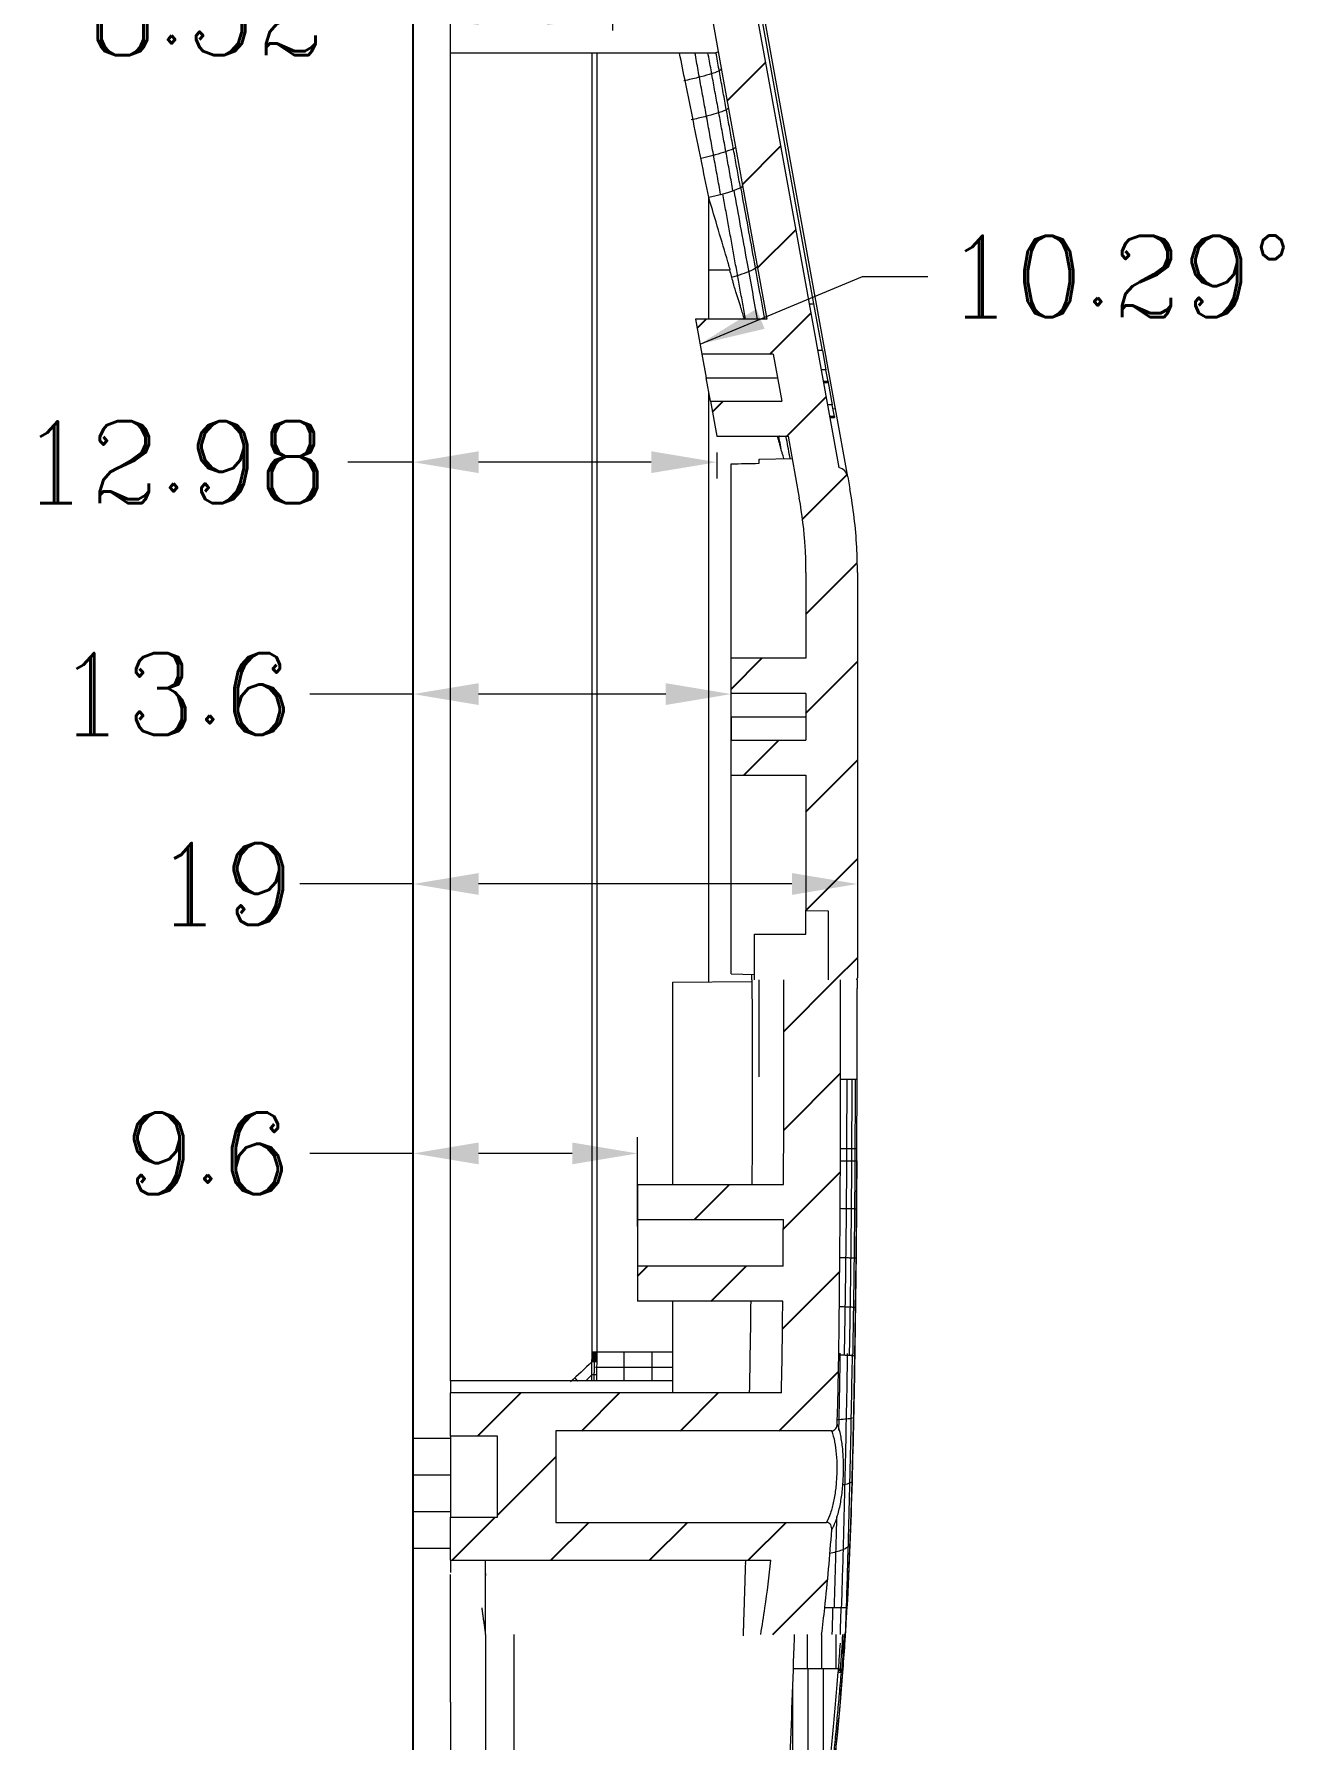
# Model space of a CAD drawing. Header units: millimetres. Extents: x -2408 to -1447, y -915 to -594.
# Drawn here: x -1910.4 to -1856.2, y -768.1 to -695.1 of the extents above; entities that cross this region are included whole.
import ezdxf

# ---------------------------------------------------------------- set-up
doc = ezdxf.new("R2010")
doc.units = ezdxf.units.MM
doc.layers.get('0').update_dxf_attribs({"linetype": 'CONTINUOUS'})
doc.layers.get('Defpoints').update_dxf_attribs({"linetype": 'CONTINUOUS'})
doc.layers.add('4', color=7, linetype='CONTINUOUS', true_color=0xffffff)
doc.layers.add('dim', color=82, linetype='CONTINUOUS', lineweight=9)
doc.styles.add('ROMANC', font='romanc.shx', dxfattribs={"bigfont": 'gbcbig.shx'})
doc.dimstyles.new('YanXiu', dxfattribs={"dimtxt": 2.5, "dimasz": 2.2, "dimexe": 0.66, "dimexo": 0.66, "dimgap": 0.66, "dimtad": 0, "dimdsep": 46, "dimtxsty": 'ROMANC', "dimcen": 0, "dimclrd": 256, "dimclre": 131, "dimclrt": 42, "dimazin": 2, "dimtfac": 1, "dimtofl": 0, "dimtmove": 0, "dimatfit": 3, "dimfxl": 0, "dimlwd": 5, "dimlwe": 5, "dimarcsym": 0})

# ---------------------------------------------------------------- blocks, each defined once
blk = doc.blocks.new('HATCH3')
at = {"color": 1, "linetype": 'Continuous'}
for p, q in [((1321.623, 1722.729), (1322.101, 1723.206)), ((1320.458, 1721.564), (1321.623, 1722.729)), ((1321.11, 1717.973), (1322.752, 1719.615)), ((1321.762, 1714.382), (1323.404, 1716.024)), ((1319.168, 1711.788), (1319.556, 1712.176)), ((1322.291, 1710.669), (1324.056, 1712.433)), ((1319.82, 1708.197), (1320.281, 1708.659)), ((1323.016, 1707.151), (1324.708, 1708.842)), ((1323.697, 1703.589), (1325.609, 1705.501)), ((1323.844, 1699.494), (1326.051, 1701.701)), ((1320.628, 1696.278), (1321.954, 1697.604)), ((1323.844, 1695.251), (1326.055, 1697.462)), ((1321.172, 1692.579), (1322.679, 1694.086)), ((1323.844, 1691.009), (1326.055, 1693.22)), ((1323.844, 1686.766), (1326.055, 1688.977)), ((1325.106, 1683.785), (1326.055, 1684.734)), ((1322.891, 1681.569), (1325.106, 1683.785)), ((1322.888, 1677.324), (1325.33, 1679.767)), ((1322.87, 1673.064), (1325.321, 1675.515)), ((1319.047, 1673.484), (1320.555, 1674.991)), ((1316.608, 1671.045), (1317.037, 1671.474)), ((1319.772, 1669.966), (1321.28, 1671.474)), ((1322.834, 1668.785), (1325.293, 1671.244)), ((1322.69, 1664.398), (1325.241, 1666.95)), ((1309.739, 1664.176), (1311.589, 1666.026)), ((1314.204, 1664.398), (1315.832, 1666.026)), ((1318.447, 1664.398), (1320.075, 1666.026)), ((1310.578, 1660.772), (1313.091, 1663.284)), ((1308.638, 1658.832), (1310.488, 1660.681)), ((1312.881, 1658.832), (1314.508, 1660.459)), ((1317.123, 1658.832), (1318.751, 1660.459)), ((1321.366, 1658.832), (1322.993, 1660.459)), ((1322.422, 1655.645), (1324.772, 1657.995))]:
    blk.add_line(p, q, dxfattribs=at)
blk = doc.blocks.new('*D47')
at = {"color": 131, "lineweight": 5}
for p, q in [((1524.616, 673.97), (1524.616, 672.018)), ((1516.092, 672.879), (1516.092, 672.018))]:
    blk.add_line(p, q, dxfattribs=at)
at = {"lineweight": 5}
for p, q in [((1516.092, 672.717), (1513.292, 672.717)), ((1521.816, 672.717), (1518.892, 672.717))]:
    blk.add_line(p, q, dxfattribs=at)
for points in [[(1518.892, 673.184), (1518.892, 672.251), (1516.092, 672.717)], [(1521.816, 673.184), (1521.816, 672.251), (1524.616, 672.717)]]:
    blk.add_solid(points)
at = {"layer": 'Defpoints', "color": 0}
for p in [(1524.616, 674.67, 35), (1516.092, 673.579, 35), (1516.092, 672.717)]:
    blk.add_point(p, dxfattribs=at)
at = {"color": 42, "insert": (1507.259, 672.717), "char_height": 3.5, "attachment_point": 5, "style": 'ROMANC'}
blk.add_mtext('8.52', dxfattribs=at)
blk = doc.blocks.new('*D48')
at = {"color": 131, "lineweight": 5}
for p, q in [((1516.092, 655.796), (1516.092, 652.858)), ((1529.076, 653.97), (1529.076, 652.858))]:
    blk.add_line(p, q, dxfattribs=at)
at = {"lineweight": 5}
for p, q in [((1516.092, 653.557), (1513.292, 653.557)), ((1526.276, 653.557), (1518.892, 653.557))]:
    blk.add_line(p, q, dxfattribs=at)
for points in [[(1518.892, 654.024), (1518.892, 653.091), (1516.092, 653.557)], [(1526.276, 654.024), (1526.276, 653.091), (1529.076, 653.557)]]:
    blk.add_solid(points)
at = {"layer": 'Defpoints', "color": 0}
for p in [(1516.092, 656.496, 35), (1529.076, 654.67, 35), (1516.092, 653.557)]:
    blk.add_point(p, dxfattribs=at)
at = {"color": 42, "insert": (1505.842, 653.557), "char_height": 3.5, "attachment_point": 5, "style": 'ROMANC'}
blk.add_mtext('12.98', dxfattribs=at)
blk = doc.blocks.new('*D49')
at = {"color": 131, "lineweight": 5}
for p, q in [((1516.092, 642.393), (1516.092, 644.338)), ((1529.692, 641.62), (1529.692, 644.338))]:
    blk.add_line(p, q, dxfattribs=at)
at = {"lineweight": 5}
for p, q in [((1516.092, 643.639), (1511.676, 643.639)), ((1526.892, 643.639), (1518.892, 643.639))]:
    blk.add_line(p, q, dxfattribs=at)
for points in [[(1518.892, 644.105), (1518.892, 643.172), (1516.092, 643.639)], [(1526.892, 644.105), (1526.892, 643.172), (1529.692, 643.639)]]:
    blk.add_solid(points)
at = {"layer": 'Defpoints', "color": 0}
for p in [(1516.092, 643.639), (1516.092, 641.693, 35), (1529.692, 640.92, 35)]:
    blk.add_point(p, dxfattribs=at)
at = {"color": 42, "insert": (1505.893, 643.639), "char_height": 3.5, "attachment_point": 5, "style": 'ROMANC'}
blk.add_mtext('13.6', dxfattribs=at)
blk = doc.blocks.new('*D50')
at = {"color": 131, "lineweight": 5}
for p, q in [((1516.092, 621.455), (1516.092, 624.693)), ((1525.692, 620.87), (1525.692, 624.693))]:
    blk.add_line(p, q, dxfattribs=at)
at = {"lineweight": 5}
for p, q in [((1516.092, 623.994), (1511.669, 623.994)), ((1522.892, 623.994), (1518.892, 623.994))]:
    blk.add_line(p, q, dxfattribs=at)
for points in [[(1518.892, 624.46), (1518.892, 623.527), (1516.092, 623.994)], [(1522.892, 624.46), (1522.892, 623.527), (1525.692, 623.994)]]:
    blk.add_solid(points)
at = {"layer": 'Defpoints', "color": 0}
for p in [(1516.092, 623.994), (1516.092, 620.756, 35), (1525.692, 620.17, 35)]:
    blk.add_point(p, dxfattribs=at)
at = {"color": 42, "insert": (1507.303, 623.994), "char_height": 3.5, "attachment_point": 5, "style": 'ROMANC'}
blk.add_mtext('9.6', dxfattribs=at)
blk = doc.blocks.new('*D72')
at = {"color": 131, "lineweight": 5}
for p, q in [((1516.092, 637.274), (1516.092, 634.817)), ((1535.092, 637.274), (1535.092, 634.817))]:
    blk.add_line(p, q, dxfattribs=at)
at = {"lineweight": 5}
for p, q in [((1516.092, 635.517), (1511.249, 635.517)), ((1532.292, 635.517), (1518.892, 635.517))]:
    blk.add_line(p, q, dxfattribs=at)
for points in [[(1518.892, 635.984), (1518.892, 635.05), (1516.092, 635.517)], [(1532.292, 635.984), (1532.292, 635.05), (1535.092, 635.517)]]:
    blk.add_solid(points)
at = {"layer": 'Defpoints', "color": 0}
for p in [(1516.092, 637.974, 35), (1535.092, 637.974, 35), (1535.092, 635.517)]:
    blk.add_point(p, dxfattribs=at)
at = {"color": 42, "insert": (1507.966, 635.517), "char_height": 3.5, "attachment_point": 5, "style": 'ROMANC'}
blk.add_mtext('19', dxfattribs=at)

msp = doc.modelspace()

# ---------------------------------------------------------------- linework, layer by layer
at = {"color": 1}
msp.add_line((-1894.172, -881.15, 35), (-1894.172, -650.987, 35), dxfattribs=at)
at = {"layer": '4', "color": 7, "linetype": 'Continuous', "lineweight": 5}
for p, q in [((-1881.856, -681.208, 35), (-1879.02, -696.832, 35)), ((-1876.114, -711.165, 35), (-1881.114, -683.615, 35)), ((-1894.172, -755.186, 35), (-1894.172, -686.698, 35)), ((-1892.572, -695.932, 35), (-1892.572, -687.732, 35)), ((-1877.031, -706.673, 35), (-1879.753, -691.672, 35)), ((-1881.768, -692.332, 35), (-1880.951, -696.832, 35)), ((-1892.572, -695.932, 35), (-1881.239, -695.932, 35)), ((-1892.572, -752.732, 35), (-1892.572, -695.932, 35)), ((-1886.521, -705.232, 35), (-1886.521, -695.932, 35)), ((-1886.303, -705.732, 35), (-1886.303, -695.932, 35)), ((-1880.951, -696.832, 35), (-1879.046, -707.332, 35)), ((-1879.02, -696.832, 35), (-1875.963, -713.678, 35)), ((-1881.532, -705.232, 35), (-1881.532, -702.115, 35)), ((-1881.532, -705.732, 35), (-1881.532, -705.232, 35)), ((-1886.521, -738.832, 35), (-1886.521, -705.732, 35)), ((-1886.521, -705.732, 35), (-1886.521, -705.732, 35)), ((-1886.303, -751.501, 35), (-1886.303, -705.732, 35)), ((-1881.532, -707.332, 35), (-1881.532, -705.732, 35)), ((-1880.499, -705.732, 35), (-1880.503, -705.732, 35)), ((-1877.234, -706.673, 35), (-1877.031, -706.673, 35)), ((-1876.668, -708.673, 35), (-1877.031, -706.673, 35)), ((-1879.046, -707.332, 35), (-1882.095, -707.332, 35)), ((-1882.095, -707.332, 35), (-1881.822, -708.832, 35)), ((-1878.773, -708.832, 35), (-1881.822, -708.832, 35)), ((-1881.822, -708.832, 35), (-1881.641, -709.832, 35)), ((-1878.773, -708.832, 35), (-1878.41, -710.832, 35)), ((-1876.668, -708.673, 35), (-1876.871, -708.673, 35)), ((-1876.668, -708.673, 35), (-1876.518, -709.498, 35)), ((-1881.641, -709.832, 35), (-1878.592, -709.832, 35)), ((-1881.459, -710.832, 35), (-1881.641, -709.832, 35)), ((-1876.518, -709.498, 35), (-1876.722, -709.498, 35)), ((-1876.428, -709.996, 35), (-1876.518, -709.499, 35)), ((-1881.532, -735.667, 35), (-1881.532, -710.435, 35)), ((-1876.428, -709.996, 35), (-1876.631, -709.996, 35)), ((-1876.625, -710.033, 35), (-1876.421, -710.033, 35)), ((-1876.428, -709.996, 35), (-1876.421, -710.033, 35)), ((-1876.421, -710.033, 35), (-1876.248, -710.99, 35)), ((-1881.459, -710.832, 35), (-1878.41, -710.832, 35)), ((-1881.459, -710.832, 35), (-1881.187, -712.332, 35)), ((-1876.248, -710.99, 35), (-1876.451, -710.99, 35)), ((-1876.157, -711.489, 35), (-1876.247, -710.991, 35)), ((-1876.114, -711.165, 35), (-1876.213, -711.182, 35)), ((-1875.586, -714.075, 35), (-1876.114, -711.165, 35)), ((-1876.157, -711.489, 35), (-1876.36, -711.489, 35)), ((-1876.352, -711.533, 35), (-1876.149, -711.533, 35)), ((-1876.157, -711.489, 35), (-1876.149, -711.533, 35)), ((-1881.187, -712.332, 35), (-1878.138, -712.332, 35)), ((-1878.138, -712.332, 35), (-1877.658, -714.979, 35)), ((-1879.372, -713.311, 35), (-1877.965, -713.287, 35)), ((-1879.372, -713.494, 35), (-1879.372, -713.311, 35)), ((-1880.572, -721.832, 35), (-1880.572, -713.515, 35)), ((-1875.586, -714.075, 35), (-1875.493, -714.587, 35)), ((-1877.372, -718.158, 35), (-1877.372, -721.832, 35)), ((-1875.172, -718.158, 35), (-1875.172, -735.495, 35)), ((-1877.372, -721.832, 35), (-1880.572, -721.832, 35)), ((-1880.572, -723.332, 35), (-1880.572, -721.832, 35)), ((-1877.372, -723.332, 35), (-1880.572, -723.332, 35)), ((-1880.572, -724.332, 35), (-1880.572, -723.332, 35)), ((-1877.372, -723.332, 35), (-1877.372, -725.332, 35)), ((-1880.572, -724.332, 35), (-1880.572, -725.332, 35)), ((-1880.572, -724.332, 35), (-1877.372, -724.332, 35)), ((-1880.572, -725.332, 35), (-1877.372, -725.332, 35)), ((-1880.572, -726.832, 35), (-1880.572, -725.332, 35)), ((-1880.572, -726.832, 35), (-1877.372, -726.832, 35)), ((-1880.572, -735.332, 35), (-1880.572, -726.832, 35)), ((-1877.372, -726.832, 35), (-1877.372, -732.624, 35)), ((-1877.372, -732.624, 35), (-1876.422, -732.632, 35)), ((-1877.372, -733.632, 35), (-1877.372, -732.624, 35)), ((-1876.422, -732.632, 35), (-1876.422, -735.582, 35)), ((-1879.572, -735.582, 35), (-1879.572, -733.632, 35)), ((-1879.572, -733.632, 35), (-1877.372, -733.632, 35)), ((-1880.572, -735.332, 35), (-1879.572, -735.35, 35)), ((-1883.072, -735.681, 35), (-1879.684, -735.651, 35)), ((-1883.072, -744.332, 35), (-1883.072, -735.681, 35)), ((-1879.384, -735.582, 35), (-1879.384, -739.732, 35)), ((-1878.321, -739.832, 35), (-1878.321, -735.582, 35)), ((-1875.893, -739.832, 35), (-1875.893, -735.582, 35)), ((-1875.172, -735.693, 35), (-1875.172, -735.582, 35)), ((-1875.188, -739.832, 35), (-1875.188, -736.732, 35)), ((-1875.188, -739.832, 35), (-1875.188, -736.732, 35)), ((-1875.188, -736.732, 35), (-1875.188, -736.732, 35)), ((-1886.521, -743.332, 35), (-1886.521, -739.832, 35)), ((-1875.893, -739.832, 35), (-1875.188, -739.832, 35)), ((-1875.188, -739.832, 35), (-1875.188, -739.832, 35)), ((-1884.572, -744.332, 35), (-1884.572, -745.832, 35)), ((-1884.572, -744.332, 35), (-1878.331, -744.332, 35)), ((-1884.572, -745.832, 35), (-1878.338, -745.832, 35)), ((-1884.572, -745.832, 35), (-1884.572, -747.832, 35)), ((-1878.352, -747.832, 35), (-1884.572, -747.832, 35)), ((-1884.572, -747.832, 35), (-1884.572, -749.332, 35)), ((-1878.365, -749.332, 35), (-1884.572, -749.332, 35)), ((-1883.072, -753.253, 35), (-1883.072, -749.332, 35)), ((-1886.521, -751.501, 35), (-1886.521, -750.332, 35)), ((-1883.072, -752.732, 35), (-1892.572, -752.732, 35)), ((-1892.572, -752.732, 35), (-1892.572, -753.253, 35)), ((-1892.572, -755.094, 35), (-1892.572, -753.253, 35)), ((-1878.422, -753.253, 35), (-1892.572, -753.253, 35)), ((-1876.278, -754.873, 35), (-1888.072, -754.873, 35)), ((-1888.072, -754.873, 35), (-1888.072, -758.792, 35)), ((-1894.172, -755.186, 35), (-1892.572, -755.186, 35)), ((-1890.572, -755.094, 35), (-1892.572, -755.094, 35)), ((-1892.572, -755.094, 35), (-1892.572, -756.832, 35)), ((-1890.572, -758.571, 35), (-1890.572, -755.094, 35)), ((-1894.172, -756.757, 35), (-1892.572, -756.757, 35)), ((-1892.572, -756.832, 35), (-1892.572, -758.571, 35)), ((-1894.172, -758.326, 35), (-1892.572, -758.326, 35)), ((-1892.572, -760.411, 35), (-1892.572, -758.571, 35)), ((-1892.572, -758.571, 35), (-1890.572, -758.571, 35)), ((-1888.072, -758.792, 35), (-1876.497, -758.792, 35)), ((-1894.172, -759.89, 35), (-1892.572, -759.89, 35)), ((-1892.572, -760.411, 35), (-1878.874, -760.411, 35)), ((-1892.572, -760.411, 35), (-1892.572, -760.932, 35)), ((-1891.072, -763.582, 35), (-1891.072, -760.412, 35)), ((-1891.072, -763.582, 35), (-1891.072, -769.432, 35)), ((-1889.872, -763.582, 35), (-1889.872, -769.432, 35)), ((-1875.978, -765.05, 35), (-1877.909, -765.056, 35)), ((-1892.572, -766.484, 35), (-1892.572, -777.832, 35)), ((-1894.172, -766.786, 35), (-1894.172, -784.832, 35))]:
    msp.add_line(p, q, dxfattribs=at)
at = {"layer": '4', "color": 7, "linetype": 'Continuous'}
for p, q in [((-1878.389, -751.58, 35), (-1878.39, -751.58, 35)), ((-1875.97, -751.62, 35), (-1875.968, -751.62, 35))]:
    msp.add_line(p, q, dxfattribs=at)
at = {"layer": '4', "color": 7, "linetype": 'Continuous', "lineweight": 5}
for centre, radius, start, end in [((-1876.078, -714.165, 35), 0.5, 10.28656, 76.70838), ((-1895.172, -718.158, 35), 20, 3.08356, 10.28656), ((-1895.172, -718.158, 35), 17.8, 3.46512, 10.28647), ((-1895.172, -718.158, 35), 17.8, 0, 3.46512), ((-1895.172, -718.158, 35), 20, 0, 3.08356), ((-1875.372, -735.495, 35), 0.2, 334.31453, 0)]:
    msp.add_arc(centre, radius, start, end, dxfattribs=at)
for centre, major_axis, ratio, start_param, end_param in [((-1882.838, -702.115, 35), (2.755, 0.5), 0.093807, 5.189445, 6.283185), ((-1886.539, -751.918, 35), (0.8, -0.015), 0.000332, 1.275886, 1.553349), ((-1875.48, -751.598, 35), (-0.2, 0.003), 0.000003, 2.787541, 3.194301), ((-1875.992, -765.185, 35), (0.199, -0.016), 0.000104, 4.729917, 6.470023), ((-1875.982, -765.05, 35), (0.199, -0.016), 0.000114, 4.7299, 6.467058)]:
    msp.add_ellipse(centre, major_axis=major_axis, ratio=ratio, start_param=start_param, end_param=end_param, dxfattribs=at)
at = {"layer": '4', "color": 7, "linetype": 'Continuous', "lineweight": 5, "extrusion": (0, 6.12303e-17, -1)}
for centre, major_axis, ratio, start_param, end_param in [((-2605.435, -739.832, 35), (0, 725.763), 1, 1.564941, 1.576997), ((-2605.428, -739.832, 35), (11.716, 725.665), 0.999995, 1.567742, 1.573145)]:
    msp.add_ellipse(centre, major_axis=major_axis, ratio=ratio, start_param=start_param, end_param=end_param, dxfattribs=at)
at = {"layer": '4', "color": 7, "linetype": 'Continuous', "lineweight": 5, "extrusion": (9.62965e-34, 6.12303e-17, -1)}
msp.add_ellipse((-2607.084, -739.787, 35), major_axis=(727.138, -20.007), ratio=0.998865, start_param=0.000851, end_param=0.001029, dxfattribs=at)
at = {"layer": '4', "color": 7, "linetype": 'Continuous', "lineweight": 5}
for points, knots in [([(-1881.532, -702.115, 35), (-1881.64, -701.578, 35), (-1881.859, -700.496, 35), (-1882.191, -698.858, 35), (-1882.498, -697.338, 35), (-1882.696, -696.364, 35), (-1882.78, -695.947, 35)], [0, 0, 0, 0, 0.260946, 0.526618, 0.797019, 1, 1, 1, 1]), ([(-1881.128, -695.856, 35), (-1881.124, -695.883, 35), (-1881.131, -695.903, 35), (-1881.167, -695.927, 35), (-1881.194, -695.932, 35), (-1881.231, -695.932, 35)], [0, 0, 0, 0, 0.524792, 0.524792, 1, 1, 1, 1]), ([(-1880.989, -696.624, 35), (-1880.985, -696.65, 35), (-1881.064, -696.715, 35), (-1881.441, -696.849, 35), (-1881.98, -696.996, 35), (-1882.377, -697.089, 35), (-1882.591, -697.136, 35)], [0, 0, 0, 0, 0.272141, 0.558043, 0.783047, 1, 1, 1, 1]), ([(-1880.687, -698.288, 35), (-1880.683, -698.314, 35), (-1880.761, -698.381, 35), (-1881.138, -698.518, 35), (-1881.677, -698.666, 35), (-1882.074, -698.76, 35), (-1882.287, -698.808, 35)], [0, 0, 0, 0, 0.272141, 0.558043, 0.783047, 1, 1, 1, 1]), ([(-1880.385, -699.95, 35), (-1880.381, -699.978, 35), (-1880.459, -700.046, 35), (-1880.836, -700.186, 35), (-1881.341, -700.327, 35), (-1881.702, -700.413, 35), (-1881.874, -700.452, 35)], [0, 0, 0, 0, 0.283703, 0.581752, 0.816316, 1, 1, 1, 1]), ([(-1879.131, -707.334, 35), (-1879.289, -706.466, 35), (-1879.63, -704.589, 35), (-1879.971, -702.705, 35), (-1880.155, -701.693, 35)], [0, 0, 0, 0, 0.463707, 1, 1, 1, 1]), ([(-1880.608, -705.232, 35), (-1880.622, -705.184, 35), (-1880.642, -705.12, 35), (-1880.666, -705.037, 35), (-1880.682, -704.983, 35), (-1880.697, -704.93, 35), (-1880.841, -704.445, 35), (-1881.118, -703.509, 35), (-1881.392, -702.584, 35), (-1881.532, -702.115, 35)], [0, 0, 0, 0, 0.046623, 0.061895, 0.080485, 0.098145, 0.113016, 0.549711, 1, 1, 1, 1]), ([(-1879.442, -707.334, 35), (-1879.591, -706.514, 35), (-1879.924, -704.678, 35), (-1880.258, -702.836, 35), (-1880.443, -701.816, 35)], [0, 0, 0, 0, 0.447601, 1, 1, 1, 1]), ([(-1879.464, -705.034, 35), (-1879.45, -705.071, 35), (-1879.507, -705.158, 35), (-1879.849, -705.32, 35), (-1880.237, -705.454, 35), (-1880.494, -705.524, 35), (-1880.566, -705.543, 35)], [0, 0, 0, 0, 0.317323, 0.648156, 0.907273, 1, 1, 1, 1]), ([(-1880.003, -707.33, 35), (-1880.053, -707.168, 35), (-1880.172, -706.779, 35), (-1880.318, -706.307, 35), (-1880.423, -705.98, 35), (-1880.46, -705.86, 35), (-1880.478, -705.799, 35), (-1880.491, -705.756, 35), (-1880.499, -705.732, 35)], [0, 0, 0, 0, 0.305319, 0.731666, 0.88499, 0.920377, 0.955765, 1, 1, 1, 1]), ([(-1878.318, -713.282, 35), (-1878.329, -713.244, 35), (-1878.353, -713.158, 35), (-1878.398, -713.032, 35), (-1878.44, -712.889, 35), (-1878.476, -712.739, 35), (-1878.517, -712.593, 35), (-1878.559, -712.458, 35), (-1878.585, -712.371, 35), (-1878.597, -712.331, 35)], [0, 0, 0, 0, 0.120616, 0.27167, 0.42259, 0.573865, 0.724801, 0.87575, 1, 1, 1, 1]), ([(-1878.418, -712.978, 35), (-1878.433, -712.892, 35), (-1878.472, -712.679, 35), (-1878.511, -712.464, 35), (-1878.534, -712.336, 35)], [0, 0, 0, 0, 0.405259, 1, 1, 1, 1]), ([(-1878.05, -713.294, 35), (-1878.1, -713.018, 35), (-1878.158, -712.697, 35), (-1878.216, -712.375, 35), (-1878.224, -712.333, 35)], [0, 0, 0, 0, 0.868386, 1, 1, 1, 1]), ([(-1880.572, -713.515, 35), (-1880.376, -713.512, 35), (-1880.18, -713.509, 35), (-1879.78, -713.501, 35), (-1879.576, -713.498, 35), (-1879.372, -713.494, 35)], [0, 0, 0, 0, 0.490125, 0.490125, 1, 1, 1, 1]), ([(-1875.968, -751.62, 35), (-1875.951, -750.237, 35), (-1875.936, -748.854, 35), (-1875.913, -746.091, 35), (-1875.905, -744.712, 35), (-1875.9, -743.332, 35)], [0, 0, 0, 0, 0.500625, 0.500625, 1, 1, 1, 1]), ([(-1875.908, -742.797, 35), (-1875.787, -742.798, 35), (-1875.576, -742.8, 35), (-1875.314, -742.803, 35), (-1875.224, -742.805, 35), (-1875.202, -742.806, 35)], [0, 0, 0, 0, 0.296205, 0.588443, 1, 1, 1, 1]), ([(-1875.897, -743.332, 35), (-1875.818, -743.332, 35), (-1875.746, -743.332, 35), (-1875.415, -743.332, 35), (-1875.253, -743.332, 35), (-1875.2, -743.332, 35)], [0, 0, 0, 0, 0.197453, 0.197453, 1, 1, 1, 1]), ([(-1886.532, -752.75, 35), (-1886.532, -752.731, 35), (-1886.53, -752.453, 35), (-1886.527, -752.176, 35), (-1886.525, -751.918, 35)], [0, 0, 0, 0, 0.071159, 1, 1, 1, 1]), ([(-1886.322, -752.733, 35), (-1886.322, -752.71, 35), (-1886.317, -752.44, 35), (-1886.312, -752.17, 35), (-1886.307, -751.922, 35)], [0, 0, 0, 0, 0.084433, 1, 1, 1, 1]), ([(-1875.846, -762.449, 35), (-1875.817, -761.507, 35), (-1875.759, -759.532, 35), (-1875.689, -756.722, 35), (-1875.632, -754.036, 35), (-1875.603, -752.392, 35), (-1875.59, -751.569, 35)], [0, 0, 0, 0, 0.261905, 0.548411, 0.774094, 1, 1, 1, 1]), ([(-1875.678, -763.536, 35), (-1875.674, -763.473, 35), (-1875.652, -763.115, 35), (-1875.602, -762.251, 35), (-1875.537, -760.935, 35), (-1875.447, -758.712, 35), (-1875.376, -756.312, 35), (-1875.317, -753.731, 35), (-1875.293, -752.352, 35), (-1875.281, -751.657, 35)], [0, 0, 0, 0, 0.015707, 0.090655, 0.218382, 0.348352, 0.652034, 0.824489, 1, 1, 1, 1]), ([(-1875.642, -762.533, 35), (-1875.611, -761.528, 35), (-1875.552, -759.505, 35), (-1875.461, -755.85, 35), (-1875.41, -753.205, 35), (-1875.384, -751.581, 35)], [0, 0, 0, 0, 0.277867, 0.557838, 1, 1, 1, 1]), ([(-1875.284, -751.657, 35), (-1875.313, -753.456, 35), (-1875.351, -755.255, 35), (-1875.455, -758.852, 35), (-1875.521, -760.65, 35), (-1875.619, -762.447, 35)], [0, 0, 0, 0, 0.5, 0.5, 1, 1, 1, 1]), ([(-1875.33, -754.319, 35), (-1875.351, -754.33, 35), (-1875.437, -754.351, 35), (-1875.664, -754.379, 35), (-1875.927, -754.394, 35), (-1876.071, -754.4, 35)], [0, 0, 0, 0, 0.341076, 0.691689, 1, 1, 1, 1]), ([(-1876.275, -754.881, 35), (-1876.248, -754.952, 35), (-1876.224, -755.027, 35), (-1876.161, -755.256, 35), (-1876.129, -755.423, 35), (-1876.082, -755.774, 35), (-1876.067, -755.958, 35), (-1876.051, -756.341, 35), (-1876.051, -756.539, 35), (-1876.065, -756.935, 35), (-1876.08, -757.135, 35), (-1876.123, -757.52, 35), (-1876.151, -757.706, 35), (-1876.226, -758.064, 35), (-1876.271, -758.236, 35), (-1876.377, -758.543, 35), (-1876.437, -758.682, 35), (-1876.506, -758.809, 35)], [0, 0, 0, 0, 0.069248, 0.069248, 0.202766, 0.202766, 0.336284, 0.336284, 0.469801, 0.469801, 0.603319, 0.603319, 0.736837, 0.736837, 0.870354, 0.870354, 1, 1, 1, 1]), ([(-1876.28, -759.131, 35), (-1876.26, -759.097, 35), (-1876.241, -759.062, 35), (-1876.152, -758.881, 35), (-1876.09, -758.724, 35), (-1875.983, -758.38, 35), (-1875.938, -758.192, 35), (-1875.864, -757.799, 35), (-1875.835, -757.596, 35), (-1875.792, -757.173, 35), (-1875.777, -756.954, 35), (-1875.763, -756.52, 35), (-1875.763, -756.304, 35), (-1875.779, -755.884, 35), (-1875.794, -755.683, 35), (-1875.842, -755.299, 35), (-1875.874, -755.116, 35), (-1875.949, -754.817, 35), (-1875.988, -754.694, 35), (-1876.034, -754.58, 35)], [0, 0, 0, 0, 0.031621, 0.031621, 0.155684, 0.155684, 0.279747, 0.279747, 0.403809, 0.403809, 0.527872, 0.527872, 0.651935, 0.651935, 0.775998, 0.775998, 0.90006, 0.90006, 1, 1, 1, 1]), ([(-1876.278, -754.873, 35), (-1876.242, -754.873, 35), (-1876.207, -754.863, 35), (-1876.145, -754.829, 35), (-1876.119, -754.803, 35), (-1876.057, -754.714, 35), (-1876.04, -754.643, 35), (-1876.037, -754.572, 35)], [0, 0, 0, 0, 0.25, 0.25, 0.5, 0.5, 1, 1, 1, 1]), ([(-1894.172, -761.447, 35), (-1894.172, -760.93, 35), (-1894.172, -759.892, 35), (-1894.172, -758.327, 35), (-1894.172, -756.758, 35), (-1894.172, -755.71, 35), (-1894.172, -755.186, 35)], [0, 0, 0, 0, 0.24983, 0.499891, 0.75001, 1, 1, 1, 1]), ([(-1875.412, -757.046, 35), (-1875.431, -757.068, 35), (-1875.517, -757.115, 35), (-1875.639, -757.165, 35), (-1875.791, -757.189, 35), (-1875.804, -757.191, 35)], [0, 0, 0, 0, 0.421396, 0.952517, 1, 1, 1, 1]), ([(-1876.27, -759.114, 35), (-1876.264, -759.039, 35), (-1876.275, -758.963, 35), (-1876.332, -758.867, 35), (-1876.358, -758.839, 35), (-1876.422, -758.801, 35), (-1876.459, -758.792, 35), (-1876.497, -758.792, 35)], [0, 0, 0, 0, 0.5, 0.5, 0.75, 0.75, 1, 1, 1, 1]), ([(-1875.51, -759.774, 35), (-1875.526, -759.8, 35), (-1875.592, -759.869, 35), (-1875.84, -759.989, 35), (-1876.156, -760.078, 35), (-1876.373, -760.125, 35)], [0, 0, 0, 0, 0.198437, 0.550301, 1, 1, 1, 1]), ([(-1892.572, -762.447, 35), (-1892.572, -762.409, 35), (-1892.572, -761.933, 35), (-1892.572, -761.455, 35), (-1892.572, -761.013, 35)], [0, 0, 0, 0, 0.079685, 1, 1, 1, 1]), ([(-1892.572, -766.484, 35), (-1892.572, -766.029, 35), (-1892.572, -765.116, 35), (-1892.572, -763.769, 35), (-1892.572, -762.876, 35), (-1892.572, -762.447, 35)], [0, 0, 0, 0, 0.342615, 0.685229, 1, 1, 1, 1]), ([(-1875.619, -762.447, 35), (-1875.737, -762.447, 35), (-1875.958, -762.447, 35), (-1876.368, -762.447, 35), (-1876.464, -762.447, 35), (-1876.569, -762.447, 35)], [0, 0, 0, 0, 0.783616, 0.783616, 1, 1, 1, 1]), ([(-1875.679, -763.57, 35), (-1875.664, -763.33, 35), (-1875.647, -763.048, 35), (-1875.632, -762.766, 35), (-1875.629, -762.725, 35)], [0, 0, 0, 0, 0.854206, 1, 1, 1, 1]), ([(-1875.784, -765.065, 35), (-1875.752, -764.653, 35), (-1875.717, -764.159, 35), (-1875.685, -763.665, 35), (-1875.68, -763.582, 35)], [0, 0, 0, 0, 0.832951, 1, 1, 1, 1]), ([(-1877.277, -778.25, 35), (-1877.277, -777.468, 35), (-1877.277, -775.261, 35), (-1877.277, -770.863, 35), (-1877.277, -767.246, 35), (-1877.277, -765.054, 35)], [0, 0, 0, 0, 0.177812, 0.501666, 1, 1, 1, 1]), ([(-1877.256, -779.936, 35), (-1877.237, -779.723, 35), (-1877.196, -779.275, 35), (-1877.134, -778.612, 35), (-1877.071, -777.961, 35), (-1877.011, -777.356, 35), (-1876.953, -776.78, 35), (-1876.895, -776.215, 35), (-1876.835, -775.643, 35), (-1876.772, -775.043, 35), (-1876.704, -774.394, 35), (-1876.627, -773.675, 35), (-1876.542, -772.877, 35), (-1876.449, -772.002, 35), (-1876.349, -771.053, 35), (-1876.243, -770.029, 35), (-1876.131, -768.921, 35), (-1876.015, -767.72, 35), (-1875.901, -766.47, 35), (-1875.83, -765.619, 35), (-1875.796, -765.2, 35)], [0, 0, 0, 0, 0.043198, 0.091254, 0.135043, 0.175722, 0.214449, 0.252381, 0.290783, 0.331076, 0.374692, 0.423046, 0.477491, 0.537264, 0.601486, 0.670782, 0.74578, 0.827003, 0.915044, 1, 1, 1, 1]), ([(-1877.237, -779.937, 35), (-1877.196, -779.484, 35), (-1877.122, -778.671, 35), (-1877.017, -777.591, 35), (-1876.933, -776.751, 35), (-1876.862, -776.052, 35), (-1876.727, -774.739, 35), (-1876.551, -773.078, 35), (-1876.346, -771.117, 35), (-1876.214, -769.816, 35), (-1876.11, -768.758, 35), (-1876.019, -767.804, 35), (-1875.908, -766.586, 35), (-1875.834, -765.685, 35), (-1875.796, -765.2, 35)], [0, 0, 0, 0, 0.092212, 0.165451, 0.219713, 0.263275, 0.307737, 0.487213, 0.601632, 0.707193, 0.752232, 0.816915, 0.901506, 1, 1, 1, 1]), ([(-1877.935, -779.92, 35), (-1877.935, -778.581, 35), (-1877.935, -775.818, 35), (-1877.934, -771.073, 35), (-1877.934, -767.667, 35), (-1877.934, -765.685, 35)], [0, 0, 0, 0, 0.282166, 0.582382, 1, 1, 1, 1])]:
    msp.add_open_spline(points, degree=3, knots=knots, dxfattribs=at)
for points, degree in [([(-1881.021, -701.988, 35), (-1881.57, -698.962, 35), (-1882.12, -695.932, 35)], 2), ([(-1880.494, -701.833, 35), (-1881.029, -698.884, 35), (-1881.565, -695.932, 35)], 2), ([(-1880.174, -701.703, 35), (-1880.698, -698.818, 35), (-1881.222, -695.929, 35)], 2), ([(-1879.956, -707.333, 35), (-1880.441, -704.66, 35), (-1880.93, -701.964, 35)], 2), ([(-1886.521, -705.732, 35), (-1886.521, -705.565, 35), (-1886.521, -705.399, 35), (-1886.521, -705.232, 35)], 3), ([(-1880.641, -705.232, 35), (-1880.925, -705.232, 35), (-1881.223, -705.232, 35), (-1881.532, -705.232, 35)], 3), ([(-1880.641, -705.232, 35), (-1880.595, -705.399, 35), (-1880.549, -705.566, 35), (-1880.503, -705.732, 35)], 3), ([(-1880.608, -705.232, 35), (-1880.619, -705.232, 35), (-1880.63, -705.232, 35), (-1880.641, -705.232, 35)], 3), ([(-1878.501, -712.33, 35), (-1878.542, -712.359, 35), (-1878.589, -712.389, 35)], 2), ([(-1879.684, -735.582, 35), (-1879.685, -735.504, 35), (-1879.685, -735.426, 35), (-1879.686, -735.348, 35)], 3), ([(-1875.188, -736.732, 35), (-1875.188, -736.693, 35), (-1875.188, -736.614, 35), (-1875.187, -736.499, 35), (-1875.186, -736.384, 35), (-1875.184, -736.272, 35), (-1875.181, -736.164, 35), (-1875.179, -736.062, 35), (-1875.176, -735.966, 35), (-1875.174, -735.877, 35), (-1875.173, -735.823, 35), (-1875.173, -735.797, 35)], 3), ([(-1875.173, -735.797, 35), (-1875.172, -735.778, 35), (-1875.172, -735.742, 35), (-1875.172, -735.709, 35), (-1875.172, -735.693, 35)], 3), ([(-1886.521, -739.832, 35), (-1886.521, -738.832, 35)], 1), ([(-1878.327, -743.332, 35), (-1878.323, -742.165, 35), (-1878.321, -740.999, 35), (-1878.321, -739.832, 35)], 3), ([(-1875.9, -743.332, 35), (-1875.895, -742.165, 35), (-1875.893, -740.999, 35), (-1875.893, -739.832, 35)], 3), ([(-1875.626, -743.332, 35), (-1875.611, -739.832, 35)], 1), ([(-1875.41, -743.332, 35), (-1875.396, -739.832, 35)], 1), ([(-1875.28, -751.601, 35), (-1875.26, -750.282, 35), (-1875.226, -747.651, 35), (-1875.195, -743.72, 35), (-1875.188, -741.125, 35), (-1875.188, -739.832, 35)], 3), ([(-1875.267, -743.332, 35), (-1875.253, -739.832, 35)], 1), ([(-1886.521, -750.332, 35), (-1886.521, -743.332, 35)], 1), ([(-1878.331, -744.332, 35), (-1878.329, -743.999, 35), (-1878.328, -743.665, 35), (-1878.327, -743.332, 35)], 3), ([(-1875.725, -751.629, 35), (-1875.646, -747.453, 35), (-1875.623, -743.274, 35)], 2), ([(-1875.508, -751.64, 35), (-1875.432, -747.459, 35), (-1875.41, -743.277, 35)], 2), ([(-1875.362, -751.649, 35), (-1875.288, -747.465, 35), (-1875.267, -743.28, 35)], 2), ([(-1875.2, -743.332, 35), (-1875.212, -746.107, 35), (-1875.241, -748.882, 35), (-1875.284, -751.657, 35)], 3), ([(-1875.221, -745.388, 35), (-1875.311, -745.381, 35), (-1875.922, -745.37, 35)], 2), ([(-1878.352, -747.832, 35), (-1878.347, -747.165, 35), (-1878.342, -746.499, 35), (-1878.338, -745.832, 35)], 3), ([(-1875.237, -747.495, 35), (-1875.329, -747.485, 35), (-1875.946, -747.47, 35)], 2), ([(-1875.252, -748.754, 35), (-1875.238, -748.755, 35)], 1), ([(-1878.389, -751.58, 35), (-1878.38, -750.831, 35), (-1878.372, -750.082, 35), (-1878.365, -749.332, 35)], 3), ([(-1875.252, -749.601, 35), (-1875.339, -749.589, 35), (-1875.95, -749.57, 35)], 2), ([(-1886.525, -751.918, 35), (-1886.831, -752.222, 35), (-1887.138, -752.507, 35), (-1887.449, -752.774, 35)], 3), ([(-1886.525, -751.918, 35), (-1886.524, -751.872, 35), (-1886.523, -751.779, 35), (-1886.522, -751.64, 35), (-1886.521, -751.547, 35), (-1886.521, -751.501, 35)], 3), ([(-1886.304, -751.816, 35), (-1886.412, -751.815, 35), (-1886.525, -751.813, 35)], 2), ([(-1886.302, -751.71, 35), (-1886.411, -751.709, 35), (-1886.524, -751.708, 35)], 2), ([(-1886.302, -751.604, 35), (-1886.41, -751.604, 35), (-1886.523, -751.603, 35)], 2), ([(-1886.521, -751.501, 35), (-1886.447, -751.501, 35), (-1886.373, -751.501, 35), (-1886.303, -751.501, 35)], 3), ([(-1886.471, -751.919, 35), (-1886.467, -751.71, 35), (-1886.467, -751.501, 35)], 2), ([(-1886.431, -752.732, 35), (-1886.423, -752.32, 35), (-1886.414, -751.907, 35)], 2), ([(-1886.415, -751.92, 35), (-1886.411, -751.711, 35), (-1886.411, -751.501, 35)], 2), ([(-1886.36, -751.921, 35), (-1886.356, -751.711, 35), (-1886.356, -751.501, 35)], 2), ([(-1886.307, -751.922, 35), (-1886.304, -751.782, 35), (-1886.303, -751.641, 35), (-1886.303, -751.501, 35)], 3), ([(-1886.303, -751.501, 35), (-1885.197, -751.501, 35), (-1884.114, -751.501, 35), (-1883.06, -751.501, 35)], 3), ([(-1885.158, -751.485, 35), (-1885.16, -752.108, 35), (-1885.163, -752.732, 35)], 2), ([(-1883.961, -751.485, 35), (-1883.965, -752.109, 35), (-1883.97, -752.732, 35)], 2), ([(-1878.422, -753.253, 35), (-1878.408, -752.696, 35), (-1878.397, -752.138, 35), (-1878.39, -751.58, 35)], 3), ([(-1876.037, -754.572, 35), (-1876.005, -753.588, 35), (-1875.982, -752.604, 35), (-1875.97, -751.62, 35)], 3), ([(-1875.964, -754.845, 35), (-1875.928, -753.202, 35), (-1875.903, -751.555, 35)], 2), ([(-1875.281, -751.657, 35), (-1875.281, -751.638, 35), (-1875.281, -751.62, 35), (-1875.28, -751.601, 35)], 3), ([(-1887.265, -752.6, 35), (-1887.207, -752.666, 35), (-1887.148, -752.732, 35)], 2), ([(-1886.53, -752.482, 35), (-1886.617, -752.568, 35), (-1886.705, -752.652, 35), (-1886.794, -752.736, 35)], 3), ([(-1886.316, -752.483, 35), (-1886.425, -752.481, 35), (-1886.537, -752.479, 35)], 2), ([(-1886.375, -752.156, 35), (-1884.675, -752.154, 35), (-1883.064, -752.153, 35)], 2), ([(-1875.346, -754.601, 35), (-1875.333, -754.597, 35)], 1), ([(-1876.16, -762.449, 35), (-1876.097, -760.515, 35), (-1876.05, -758.557, 35)], 2), ([(-1876.569, -762.447, 35), (-1876.446, -761.338, 35), (-1876.349, -760.226, 35), (-1876.27, -759.114, 35)], 3), ([(-1879.965, -760.547, 35), (-1880.037, -762.874, 35), (-1880.062, -763.643, 35)], 2), ([(-1879.128, -762.447, 35), (-1879.031, -761.77, 35), (-1878.947, -761.091, 35), (-1878.874, -760.411, 35)], 3), ([(-1875.54, -760.631, 35), (-1875.536, -760.625, 35)], 1), ([(-1894.172, -762.447, 35), (-1894.172, -762.114, 35), (-1894.172, -761.781, 35), (-1894.172, -761.447, 35)], 3), ([(-1891.092, -760.937, 35), (-1891.081, -761, 35), (-1891.071, -761.063, 35)], 2), ([(-1894.172, -766.786, 35), (-1894.172, -765.361, 35), (-1894.172, -763.912, 35), (-1894.172, -762.447, 35)], 3), ([(-1891.071, -763.574, 35), (-1891.148, -763.014, 35), (-1891.226, -762.449, 35)], 2), ([(-1879.306, -763.582, 35), (-1879.242, -763.204, 35), (-1879.183, -762.826, 35), (-1879.128, -762.447, 35)], 3), ([(-1876.703, -763.582, 35), (-1876.655, -763.204, 35), (-1876.61, -762.826, 35), (-1876.569, -762.447, 35)], 3), ([(-1876.248, -763.583, 35), (-1876.214, -762.448, 35)], 1), ([(-1875.902, -763.584, 35), (-1875.867, -762.448, 35)], 1), ([(-1875.681, -763.582, 35), (-1875.651, -763.071, 35)], 1), ([(-1875.672, -763.41, 35), (-1875.643, -762.447, 35)], 1), ([(-1878.565, -779.706, 35), (-1878.468, -777.937, 35), (-1878.286, -774.397, 35), (-1878.053, -769.086, 35), (-1877.924, -765.545, 35), (-1877.866, -763.774, 35)], 3), ([(-1877.866, -763.774, 35), (-1877.863, -763.71, 35), (-1877.861, -763.646, 35), (-1877.859, -763.582, 35)], 3), ([(-1877.308, -765.054, 35), (-1877.308, -764.564, 35), (-1877.308, -764.073, 35), (-1877.308, -763.582, 35)], 3), ([(-1876.693, -765.052, 35), (-1876.693, -764.562, 35), (-1876.693, -764.072, 35), (-1876.693, -763.582, 35)], 3), ([(-1876.078, -765.05, 35), (-1876.078, -764.561, 35), (-1876.077, -764.071, 35), (-1876.077, -763.582, 35)], 3), ([(-1875.892, -765.057, 35), (-1875.857, -764.565, 35), (-1875.824, -764.074, 35), (-1875.793, -763.583, 35)], 3), ([(-1875.827, -765.062, 35), (-1875.791, -764.559, 35), (-1875.757, -764.057, 35), (-1875.726, -763.555, 35)], 3), ([(-1875.786, -765.065, 35), (-1875.752, -764.594, 35), (-1875.717, -764.123, 35), (-1875.686, -763.652, 35)], 3), ([(-1875.704, -763.934, 35), (-1875.695, -763.801, 35), (-1875.686, -763.668, 35), (-1875.678, -763.536, 35)], 3), ([(-1875.978, -765.05, 35), (-1875.951, -764.696, 35), (-1875.924, -764.33, 35), (-1875.899, -763.953, 35)], 3), ([(-1877.432, -779.92, 35), (-1877.409, -779.653, 35), (-1877.363, -779.145, 35), (-1877.299, -778.463, 35), (-1877.238, -777.838, 35), (-1877.181, -777.255, 35), (-1877.125, -776.699, 35), (-1877.07, -776.152, 35), (-1877.013, -775.598, 35), (-1876.952, -775.015, 35), (-1876.886, -774.384, 35), (-1876.813, -773.686, 35), (-1876.729, -772.893, 35), (-1876.638, -772.024, 35), (-1876.541, -771.098, 35), (-1876.439, -770.098, 35), (-1876.331, -769.018, 35), (-1876.218, -767.848, 35), (-1876.104, -766.584, 35), (-1876.027, -765.664, 35), (-1875.989, -765.185, 35)], 3), ([(-1877.267, -779.935, 35), (-1876.503, -772.571, 35), (-1875.857, -765.196, 35)], 2), ([(-1876.62, -771.851, 35), (-1876.62, -768.452, 35), (-1876.62, -765.052, 35)], 2), ([(-1875.989, -765.185, 35), (-1875.987, -765.162, 35), (-1875.984, -765.117, 35), (-1875.98, -765.072, 35), (-1875.978, -765.05, 35)], 3), ([(-1875.792, -765.132, 35), (-1875.781, -765.133, 35), (-1875.986, -765.117, 35)], 2), ([(-1875.903, -765.192, 35), (-1875.897, -765.124, 35), (-1875.892, -765.056, 35)], 2), ([(-1875.838, -765.197, 35), (-1875.832, -765.129, 35), (-1875.827, -765.061, 35)], 2), ([(-1875.8, -765.2, 35), (-1875.794, -765.132, 35), (-1875.789, -765.064, 35)], 2), ([(-1875.796, -765.2, 35), (-1875.795, -765.178, 35), (-1875.791, -765.133, 35), (-1875.787, -765.087, 35), (-1875.786, -765.065, 35)], 3), ([(-1875.794, -765.201, 35), (-1875.784, -765.064, 35)], 1)]:
    msp.add_open_spline(points, degree=degree, dxfattribs=at)
for points, weights in [([(-1875.954, -751.62, 35), (-1875.567, -751.635, 35), (-1875.345, -751.647, 35), (-1875.284, -751.657, 35)], [1.00995142506, 1.02078879605, 1.04047780959, 1.06901846566]), ([(-1875.284, -751.657, 35), (-1875.283, -751.657, 35), (-1875.282, -751.657, 35), (-1875.281, -751.657, 35)], [1.0690186298, 1.06951497834, 1.070014004, 1.07051570679])]:
    msp.add_rational_spline(points, weights, degree=3, dxfattribs=at)

# ---------------------------------------------------------------- block references
at = {"layer": '4', "color": 7, "linetype": 'Continuous', "lineweight": -3, "xscale": 0.9950248760001159, "yscale": 0.9950248759998885, "zscale": 0.9950248760000022}
msp.add_blockref('HATCH3', (-3194.63, -2410.99, 35), dxfattribs=at)

# ---------------------------------------------------------------- texts
at = {"layer": 'dim', "color": 42, "insert": (-1871.461, -705.499), "char_height": 3.4826, "attachment_point": 4, "style": 'ROMANC'}
msp.add_mtext('10.29%%d', dxfattribs=at)

# ---------------------------------------------------------------- dimensions: what is measured, and where the dimension line sits
dim = msp.add_linear_dim(base=(-1894.172, -694.285), p1=(-1885.648, -692.332, 35), p2=(-1894.172, -693.423, 35), dimstyle='YanXiu', override={"dimtxt": 3.5, "dimasz": 2.8, "dimexe": 0.69965, "dimexo": 0.69965, "dimgap": 0.69965})
dim.commit()
dim.dimension.update_dxf_attribs({"geometry": '*D47', "text_midpoint": (-1903.005, -694.285), "insert": (-3410.264, -1367.002)})
for base, p1, p2, picture, middle, set_off in [((-1894.1717, -713.4447), (-1881.1873, -712.3321, 35), (-1894.1717, -710.5067, 35), '*D48', (-1904.4214, -713.4447), (-3410.2636, -1367.0022)), ((-1894.172, -723.363), (-1880.572, -726.082, 35), (-1894.172, -725.309, 35), '*D49', (-1904.37, -723.363), (-3410.264, -1367.002)), ((-1875.172, -731.485), (-1894.172, -729.028, 35), (-1875.172, -729.028, 35), '*D72', (-1902.297, -731.485), (-3410.264, -1367.002)), ((-1894.172, -743.008), (-1884.572, -746.832, 35), (-1894.172, -746.247, 35), '*D50', (-1902.961, -743.008), (-3410.264, -1367.002))]:
    dim = msp.add_linear_dim(base=base, p1=p1, p2=p2, dimstyle='YanXiu', override={"dimtxt": 3.5, "dimasz": 2.8, "dimexe": 0.69965, "dimexo": 0.69965, "dimgap": 0.69965})
    dim.commit()
    dim.dimension.update_dxf_attribs({"geometry": picture, "text_midpoint": middle, "dimtype": 128, "insert": set_off})

# ---------------------------------------------------------------- leaders
at = {"layer": 'dim', "annotation_type": 0, "has_hookline": 1, "hookline_direction": 0, "text_width": 15.257}
msp.add_leader([(-1881.902, -708.392), (-1874.961, -705.499), (-1872.161, -705.499)], dimstyle='YanXiu', override={"dimtxt": 3.5, "dimasz": 2.8, "dimexe": 0.69965, "dimexo": 0.69965, "dimgap": 0.69965}, dxfattribs=at)

doc.saveas('drawing.dxf')
